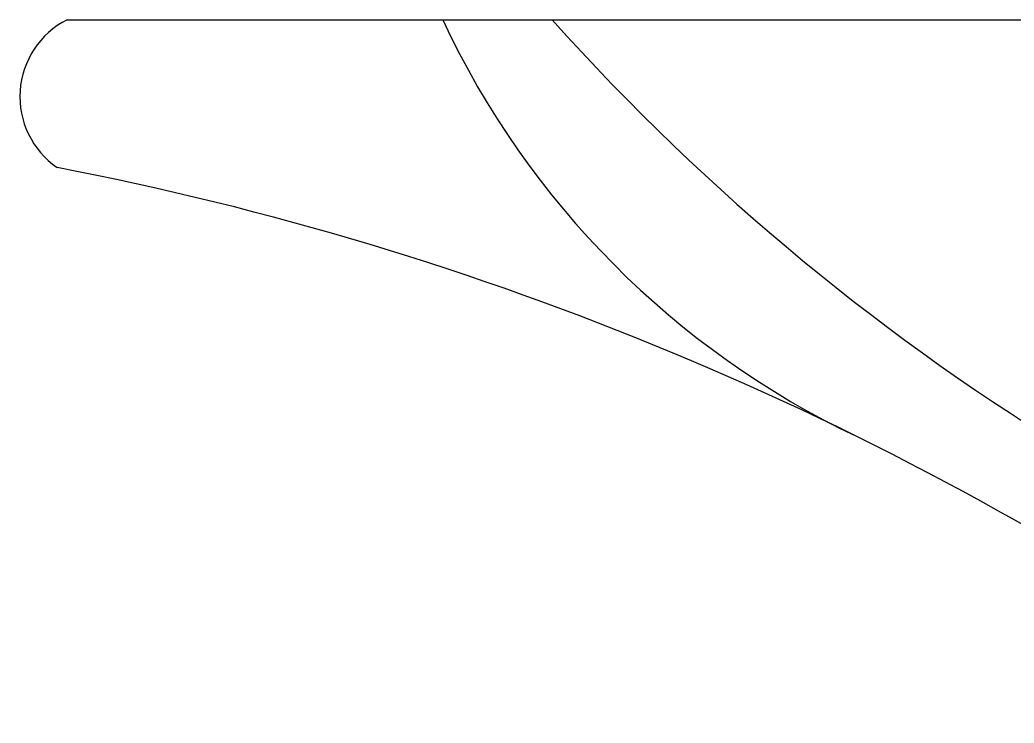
# Model space of a CAD drawing. Header units: millimetres. Extents: x 204800 to 233555, y -2285 to 8522.
# Drawn here: x 207106.2 to 207156.3, y 5964.6 to 6000 of the extents above; entities that cross this region are included whole.
import ezdxf

# ---------------------------------------------------------------- set-up
doc = ezdxf.new("R2010")
doc.units = ezdxf.units.MM
for name, color, linetype in [('DIM【标注】', 66, 'Continuous'), ('中线', 90, 'Continuous'), ('家具内线', 8, 'Continuous')]:
    doc.layers.add(name, color=color, linetype=linetype)

# ---------------------------------------------------------------- blocks, each defined once
blk = doc.blocks.new('MK-ZS-0228')
at = {"layer": '中线', "color": 251}
blk.add_line((77766.886, 5443.499), (77899.297, 5443.499), dxfattribs=at)
for centre, radius, start, end in [((77768.844, 5439.635), 4.332, 116.8635, 235.5032), ((77736.226, 5279.78), 159.169, 55.70926, 79.07587)]:
    blk.add_arc(centre, radius, start, end, dxfattribs=at)
at = {"layer": '家具内线', "color": 251}
for centre, radius, start, end in [((77825.543, 5462.128), 43.882, 205.1207, 244.5441), ((77878.168, 5521.257), 116.564, 221.84266, 256.1621)]:
    blk.add_arc(centre, radius, start, end, dxfattribs=at)

msp = doc.modelspace()

# ---------------------------------------------------------------- block references
at = {"layer": 'DIM【标注】', "color": 4, "ltscale": 6}
msp.add_blockref('MK-ZS-0228', (129341.662, 556.476), dxfattribs=at)

doc.saveas('drawing.dxf')
